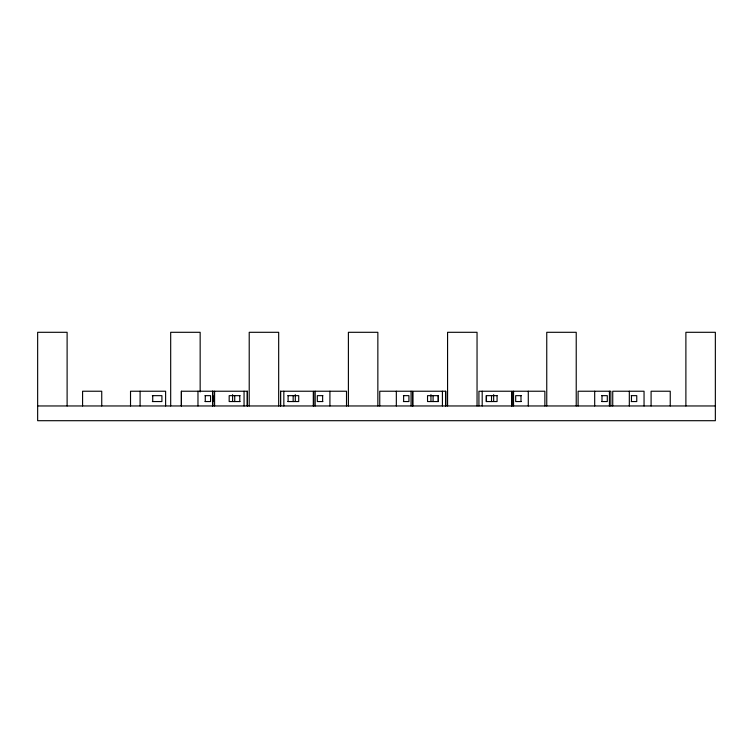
<?xml version="1.0" encoding="UTF-8"?>
<svg xmlns="http://www.w3.org/2000/svg" width="753" height="753" viewBox="0 0 753 753"><rect width="100%" height="100%" fill="white"/><g stroke="black" fill="none" stroke-linecap="round" stroke-linejoin="round"><path stroke-width="1.13" d="M181.388 391.231L181.388 405.961L181.388 391.231L247.323 391.231L247.323 405.961L247.323 391.231M280.568 391.231L280.568 405.961L280.568 391.231L313.304 391.231L313.304 405.961M379.747 405.961L379.747 391.231L412.484 391.231L412.484 405.961M411.063 405.961L411.063 391.231M445.691 391.231L445.691 405.961L445.691 391.231L412.955 391.231L412.955 405.961M578.106 405.961L578.106 391.231L610.843 391.231L610.843 405.961M609.431 405.961L609.431 391.231M152.341 395.654L161.914 395.654L161.914 401.547L152.341 401.547M205.042 395.654L210.567 395.654L210.567 401.547L205.042 401.547M240.038 395.654L229.176 395.654L229.176 401.547L240.038 401.547M287.862 395.654L298.715 395.654L298.715 401.547L287.862 401.547M322.849 395.654L317.324 395.654L317.324 401.547L322.849 401.547M403.401 395.654L408.926 395.654L408.926 401.547L403.401 401.547M521.217 395.654L515.683 395.654L515.683 401.547L521.217 401.547M601.76 395.654L607.295 395.654L607.295 401.547L601.76 401.547M631.23 395.654L636.756 395.654L636.756 401.547L631.23 401.547M37.65 405.961L715.35 405.961M685.889 405.961L685.889 332.299L715.35 332.299L715.35 420.701L37.65 420.701L37.65 332.299L67.111 332.299L67.111 405.961M670.245 405.961L670.245 391.231L651.091 391.231L651.091 405.961M644.05 405.961L644.05 391.231L612.735 391.231L612.735 405.961M631.456 395.654L631.456 401.547M629.32 391.231L629.32 405.961M601.986 395.654L601.986 401.547M594.691 391.231L594.691 405.961M576.224 405.961L576.224 332.299L546.753 332.299L546.753 405.961M544.871 405.961L544.871 391.231L512.134 391.231L512.134 405.961M528.286 391.231L528.286 405.961M520.991 395.654L520.991 401.547M513.546 391.231L513.546 405.961M511.664 405.961L511.664 391.231L478.927 391.231L478.927 405.961M493.657 394.628L493.657 401.434M491.521 395.654L491.521 401.547M486.466 395.654L486.466 401.547M482.193 391.231L482.193 405.961M477.044 405.961L477.044 332.299L447.574 332.299L447.574 405.961M442.416 391.231L442.416 405.961M438.142 395.654L438.142 401.547M433.088 395.654L433.088 401.547M430.951 394.628L430.951 401.434M403.627 395.654L403.627 401.547M396.332 391.231L396.332 405.961M377.855 405.961L377.855 332.299L348.394 332.299L348.394 405.961M346.512 405.961L346.512 391.231L313.775 391.231L313.775 405.961M329.918 391.231L329.918 405.961M322.632 395.654L322.632 401.547M315.187 391.231L315.187 405.961M295.298 394.628L295.298 401.434M293.162 395.654L293.162 401.547M288.107 395.654L288.107 401.547M283.834 391.231L283.834 405.961M278.676 405.961L278.676 332.299L249.215 332.299L249.215 405.961M244.057 391.231L244.057 405.961M239.783 395.654L239.783 401.547M234.729 395.654L234.729 401.547M232.592 394.628L232.592 401.434M214.596 391.231L214.596 405.961M212.948 395.654L212.948 401.547M205.268 395.654L205.268 401.547M200.157 391.936L200.157 332.299L170.686 332.299L170.686 405.961M197.973 391.231L197.973 405.961M165.613 405.961L165.613 391.231L130.523 391.231L130.523 405.961M152.727 395.654L152.727 401.547M140.096 391.231L140.096 405.961M101.74 405.961L101.74 391.231L82.585 391.231L82.585 405.961M212.704 391.231L212.704 405.961L212.704 391.231M438.397 395.654L427.535 395.654L427.535 401.547L438.397 401.547L438.397 395.654M497.074 395.654L486.222 395.654L486.222 401.547L497.074 401.547L497.074 395.654"/></g></svg>
